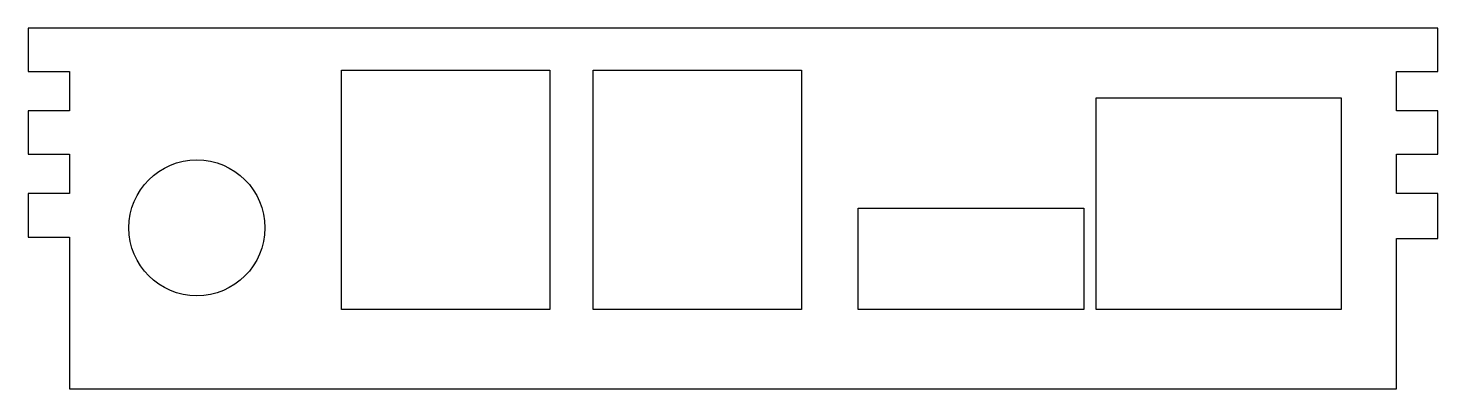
# Model space of a CAD drawing. Header units: millimetres. Extents: x -51 to 51, y -13 to 13.
import ezdxf

# ---------------------------------------------------------------- set-up
doc = ezdxf.new("R2010")
doc.units = ezdxf.units.MM
doc.layers.add('CUTOUTS', color=1, linetype='CONTINUOUS')
doc.layers.add('PERIMETER', color=5, linetype='CONTINUOUS')

msp = doc.modelspace()

# ---------------------------------------------------------------- linework, layer by layer
at = {"layer": 'CUTOUTS'}
for p, q in [((-28.38, -7.33), (-28.38, 10.03)), ((-28.38, 10.03), (-13.28, 10.03)), ((-13.28, 10.03), (-13.28, -7.33)), ((-10.13, 10.03), (4.97, 10.03)), ((-10.13, -7.33), (-10.13, 10.03)), ((4.97, 10.03), (4.97, -7.33)), ((26.32, -7.33), (26.32, 8.02)), ((26.32, 8.02), (44.07, 8.02)), ((44.07, 8.02), (44.07, -7.33)), ((9.07, -7.33), (9.07, 0.02)), ((9.07, 0.02), (25.42, 0.02)), ((25.42, 0.02), (25.42, -7.33)), ((-13.28, -7.33), (-28.38, -7.33)), ((4.97, -7.33), (-10.13, -7.33)), ((25.42, -7.33), (9.07, -7.33)), ((44.07, -7.33), (26.32, -7.33))]:
    msp.add_line(p, q, dxfattribs=at)
msp.add_circle((-38.85, -1.4), 4.93, dxfattribs=at)
at = {"layer": 'PERIMETER'}
for p, q in [((51.08, 13.08), (-51.08, 13.08)), ((-51.08, 13.08), (-51.08, 9.93)), ((51.08, 9.93), (51.08, 13.08)), ((-51.08, 9.93), (-48.08, 9.93)), ((-48.08, 9.93), (-48.08, 7.08)), ((48.08, 7.08), (48.08, 9.93)), ((48.08, 9.93), (51.08, 9.93)), ((-48.08, 7.08), (-51.08, 7.08)), ((-51.08, 7.08), (-51.08, 3.93)), ((51.08, 7.08), (48.08, 7.08)), ((51.08, 3.93), (51.08, 7.08)), ((-51.08, 3.93), (-48.08, 3.93)), ((-48.08, 3.93), (-48.08, 1.08)), ((48.08, 1.08), (48.08, 3.93)), ((48.08, 3.93), (51.08, 3.93)), ((-48.08, 1.08), (-51.08, 1.08)), ((-51.08, 1.08), (-51.08, -2.08)), ((51.08, 1.08), (48.08, 1.08)), ((51.08, -2.17), (51.08, 1.08)), ((-51.08, -2.08), (-48.08, -2.08)), ((-48.08, -2.08), (-48.08, -13.08)), ((48.08, -13.08), (48.08, -2.17)), ((48.08, -2.17), (51.08, -2.17)), ((-48.08, -13.08), (48.08, -13.08))]:
    msp.add_line(p, q, dxfattribs=at)

doc.saveas('drawing.dxf')
